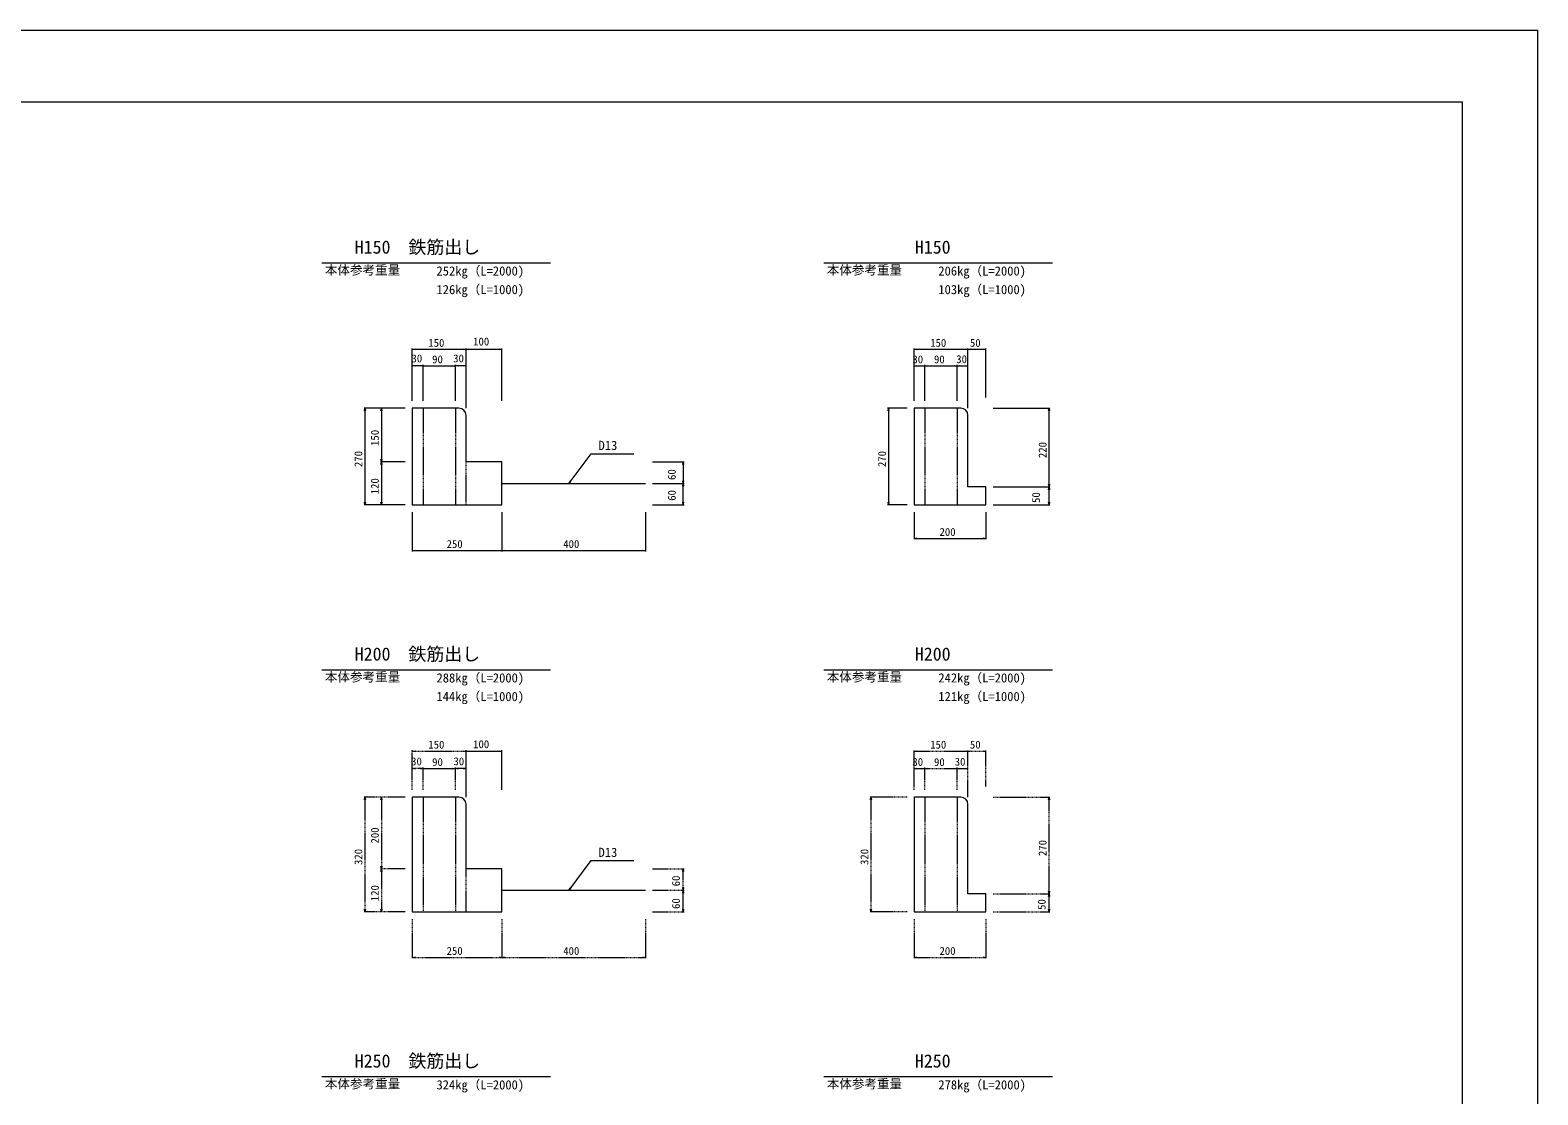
# Model space of a CAD drawing. Units: millimetres on the paper, with parts at other scales. Extents: x 7 to 848, y -1 to 593.
# Drawn here: x 427.8 to 848.3, y 296.4 to 593.4 of the extents above; entities that cross this region are included whole.
import ezdxf
from ezdxf.enums import TextEntityAlignment as Align

# ---------------------------------------------------------------- set-up
doc = ezdxf.new("R2010")
doc.units = ezdxf.units.MM
doc.linetypes.add('USER1', pattern=[0.375, 0.25, -0.125])
for name, color, linetype, lineweight in [('0_2', 7, 'Continuous', 18), ('D-STR-DIM（寸法）', 7, 'Continuous', 18), ('D-STR-HTXT（旗揚げ）', 7, 'Continuous', 18), ('D-STR-STR1（構造物）', 7, 'Continuous', 18), ('D-STR-STRn（構造物）', 7, 'Continuous', 18), ('D-STR（構造物外形線）', 1, 'Continuous', 18), ('D-TTL(外枠）', 2, 'Continuous', 18), ('DEFPOINTS_3', 8, 'Continuous', 18)]:
    doc.layers.add(name, color=color, linetype=linetype, lineweight=lineweight)
doc.layers.add('D-STR-TXT（文字）', color=7, linetype='Continuous')
doc.styles.add('ＭＳ ゴシック', font='')
doc.styles.get('ＭＳ ゴシック').set_extended_font_data('MS Gothic')

msp = doc.modelspace()

# ---------------------------------------------------------------- linework, layer by layer
at = {"layer": '0_2'}
for p, q in [((534.365, 504.399), (535.115, 504.524)), ((535.115, 504.274), (534.365, 504.399)), ((548.615, 504.524), (549.365, 504.399)), ((549.365, 504.399), (548.615, 504.274)), ((549.365, 504.399), (550.115, 504.524)), ((550.115, 504.274), (549.365, 504.399)), ((558.615, 504.524), (559.365, 504.399)), ((559.365, 504.399), (558.615, 504.274)), ((674.336, 504.399), (675.086, 504.524)), ((675.086, 504.274), (674.336, 504.399)), ((688.586, 504.524), (689.336, 504.399)), ((689.336, 504.399), (688.586, 504.274)), ((689.336, 504.399), (690.086, 504.524)), ((690.086, 504.274), (689.336, 504.399)), ((693.586, 504.524), (694.336, 504.399)), ((694.336, 504.399), (693.586, 504.274)), ((534.365, 499.798), (535.115, 499.923)), ((535.115, 499.673), (534.365, 499.798)), ((536.615, 499.923), (537.365, 499.798)), ((537.365, 499.798), (536.615, 499.673)), ((537.365, 499.798), (538.115, 499.923)), ((538.115, 499.673), (537.365, 499.798)), ((545.615, 499.923), (546.365, 499.798)), ((546.365, 499.798), (545.615, 499.673)), ((546.365, 499.798), (547.115, 499.923)), ((547.115, 499.673), (546.365, 499.798)), ((548.615, 499.923), (549.365, 499.798)), ((549.365, 499.798), (548.615, 499.673)), ((674.336, 499.798), (675.086, 499.923)), ((675.086, 499.673), (674.336, 499.798)), ((676.586, 499.923), (677.336, 499.798)), ((677.336, 499.798), (676.586, 499.673)), ((677.336, 499.798), (678.086, 499.923)), ((678.086, 499.673), (677.336, 499.798)), ((685.586, 499.923), (686.336, 499.798)), ((686.336, 499.798), (685.586, 499.673)), ((686.336, 499.798), (687.086, 499.923)), ((687.086, 499.673), (686.336, 499.798)), ((688.586, 499.923), (689.336, 499.798)), ((689.336, 499.798), (688.586, 499.673)), ((521.017, 487.243), (521.142, 487.993)), ((521.142, 487.993), (521.267, 487.243)), ((525.605, 487.243), (525.73, 487.993)), ((525.73, 487.993), (525.855, 487.243)), ((667.054, 487.243), (667.179, 487.993)), ((667.179, 487.993), (667.304, 487.243)), ((711.836, 487.243), (711.961, 487.993)), ((711.961, 487.993), (712.086, 487.243)), ((525.73, 472.993), (525.605, 473.743)), ((525.605, 472.243), (525.73, 472.993)), ((525.855, 473.743), (525.73, 472.993)), ((525.73, 472.993), (525.855, 472.243)), ((609.775, 472.243), (609.9, 472.993)), ((609.9, 472.993), (610.025, 472.243)), ((578.007, 466.993), (578.36, 467.667)), ((578.559, 467.516), (578.007, 466.993)), ((609.9, 466.993), (609.775, 467.743)), ((609.775, 466.243), (609.9, 466.993)), ((610.025, 467.743), (609.9, 466.993)), ((609.9, 466.993), (610.025, 466.243)), ((711.961, 465.993), (711.836, 466.743)), ((711.836, 465.243), (711.961, 465.993)), ((712.086, 466.743), (711.961, 465.993)), ((711.961, 465.993), (712.086, 465.243)), ((521.142, 460.993), (521.017, 461.743)), ((521.267, 461.743), (521.142, 460.993)), ((525.73, 460.993), (525.605, 461.743)), ((525.855, 461.743), (525.73, 460.993)), ((609.9, 460.993), (609.775, 461.743)), ((610.025, 461.743), (609.9, 460.993)), ((667.179, 460.993), (667.054, 461.743)), ((667.304, 461.743), (667.179, 460.993)), ((711.961, 460.993), (711.836, 461.743)), ((712.086, 461.743), (711.961, 460.993)), ((674.336, 451.642), (675.086, 451.767)), ((675.086, 451.517), (674.336, 451.642)), ((693.586, 451.767), (694.336, 451.642)), ((694.336, 451.642), (693.586, 451.517)), ((534.365, 448.272), (535.115, 448.397)), ((535.115, 448.147), (534.365, 448.272)), ((558.615, 448.397), (559.365, 448.272)), ((559.365, 448.272), (558.615, 448.147)), ((559.365, 448.272), (560.115, 448.397)), ((560.115, 448.147), (559.365, 448.272)), ((598.615, 448.397), (599.365, 448.272)), ((599.365, 448.272), (598.615, 448.147)), ((534.365, 392.297), (535.115, 392.422)), ((535.115, 392.172), (534.365, 392.297)), ((548.615, 392.422), (549.365, 392.297)), ((549.365, 392.297), (548.615, 392.172)), ((549.365, 392.297), (550.115, 392.422)), ((550.115, 392.172), (549.365, 392.297)), ((558.615, 392.422), (559.365, 392.297)), ((559.365, 392.297), (558.615, 392.172)), ((674.336, 392.297), (675.086, 392.422)), ((675.086, 392.172), (674.336, 392.297)), ((688.586, 392.422), (689.336, 392.297)), ((689.336, 392.297), (688.586, 392.172)), ((689.336, 392.297), (690.086, 392.422)), ((690.086, 392.172), (689.336, 392.297)), ((693.586, 392.422), (694.336, 392.297)), ((694.336, 392.297), (693.586, 392.172)), ((534.365, 387.438), (535.115, 387.563)), ((535.115, 387.313), (534.365, 387.438)), ((536.615, 387.563), (537.365, 387.438)), ((537.365, 387.438), (536.615, 387.313)), ((537.365, 387.438), (538.115, 387.563)), ((538.115, 387.313), (537.365, 387.438)), ((545.615, 387.563), (546.365, 387.438)), ((546.365, 387.438), (545.615, 387.313)), ((546.365, 387.438), (547.115, 387.563)), ((547.115, 387.313), (546.365, 387.438)), ((548.615, 387.563), (549.365, 387.438)), ((549.365, 387.438), (548.615, 387.313)), ((674.336, 387.438), (675.086, 387.563)), ((675.086, 387.313), (674.336, 387.438)), ((676.586, 387.563), (677.336, 387.438)), ((677.336, 387.438), (676.586, 387.313)), ((677.336, 387.438), (678.086, 387.563)), ((678.086, 387.313), (677.336, 387.438)), ((685.586, 387.563), (686.336, 387.438)), ((686.336, 387.438), (685.586, 387.313)), ((686.336, 387.438), (687.086, 387.563)), ((687.086, 387.313), (686.336, 387.438)), ((688.586, 387.563), (689.336, 387.438)), ((689.336, 387.438), (688.586, 387.313)), ((521.017, 378.715), (521.142, 379.465)), ((521.142, 379.465), (521.267, 378.715)), ((525.605, 378.715), (525.73, 379.465)), ((525.73, 379.465), (525.855, 378.715)), ((662.147, 378.715), (662.272, 379.465)), ((662.272, 379.465), (662.397, 378.715)), ((711.836, 378.715), (711.961, 379.465)), ((711.961, 379.465), (712.086, 378.715)), ((525.73, 359.465), (525.605, 360.215)), ((525.605, 358.715), (525.73, 359.465)), ((525.855, 360.215), (525.73, 359.465)), ((525.73, 359.465), (525.855, 358.715)), ((609.775, 358.715), (609.9, 359.465)), ((609.9, 359.465), (610.025, 358.715)), ((578.007, 353.465), (578.36, 354.138)), ((578.559, 353.987), (578.007, 353.465)), ((609.9, 353.465), (609.775, 354.215)), ((609.775, 352.715), (609.9, 353.465)), ((610.025, 354.215), (609.9, 353.465)), ((609.9, 353.465), (610.025, 352.715)), ((711.961, 352.465), (711.836, 353.215)), ((711.836, 351.715), (711.961, 352.465)), ((712.086, 353.215), (711.961, 352.465)), ((711.961, 352.465), (712.086, 351.715)), ((521.142, 347.465), (521.017, 348.215)), ((521.267, 348.215), (521.142, 347.465)), ((525.73, 347.465), (525.605, 348.215)), ((525.855, 348.215), (525.73, 347.465)), ((609.9, 347.465), (609.775, 348.215)), ((610.025, 348.215), (609.9, 347.465)), ((662.272, 347.465), (662.147, 348.215)), ((662.397, 348.215), (662.272, 347.465)), ((711.961, 347.465), (711.836, 348.215)), ((712.086, 348.215), (711.961, 347.465)), ((534.365, 334.743), (535.115, 334.868)), ((535.115, 334.618), (534.365, 334.743)), ((558.615, 334.868), (559.365, 334.743)), ((559.365, 334.743), (558.615, 334.618)), ((559.365, 334.743), (560.115, 334.868)), ((560.115, 334.618), (559.365, 334.743)), ((598.615, 334.868), (599.365, 334.743)), ((599.365, 334.743), (598.615, 334.618)), ((674.336, 334.743), (675.086, 334.868)), ((675.086, 334.618), (674.336, 334.743)), ((693.586, 334.868), (694.336, 334.743)), ((694.336, 334.743), (693.586, 334.618))]:
    msp.add_line(p, q, dxfattribs=at)
at = {"layer": '0_2', "color": 9}
for p, q in [((534.365, 504.399), (534.465, 504.399)), ((549.365, 504.399), (549.265, 504.399)), ((549.365, 504.399), (549.465, 504.399)), ((559.365, 504.399), (559.265, 504.399)), ((674.336, 504.399), (674.436, 504.399)), ((689.336, 504.399), (689.236, 504.399)), ((689.336, 504.399), (689.436, 504.399)), ((694.336, 504.399), (694.236, 504.399)), ((534.365, 499.798), (534.465, 499.798)), ((537.365, 499.798), (537.265, 499.798)), ((537.365, 499.798), (537.465, 499.798)), ((546.365, 499.798), (546.265, 499.798)), ((546.365, 499.798), (546.465, 499.798)), ((549.365, 499.798), (549.265, 499.798)), ((674.336, 499.798), (674.436, 499.798)), ((677.336, 499.798), (677.236, 499.798)), ((677.336, 499.798), (677.436, 499.798)), ((686.336, 499.798), (686.236, 499.798)), ((686.336, 499.798), (686.436, 499.798)), ((689.336, 499.798), (689.236, 499.798)), ((521.142, 487.993), (521.142, 487.893)), ((525.73, 487.993), (525.73, 487.893)), ((667.179, 487.993), (667.179, 487.893)), ((711.961, 487.993), (711.961, 487.893)), ((525.73, 472.993), (525.73, 473.093)), ((525.73, 472.993), (525.73, 472.893)), ((609.9, 472.993), (609.9, 472.893)), ((578.007, 466.993), (578.067, 467.073)), ((609.9, 466.993), (609.9, 467.093)), ((609.9, 466.993), (609.9, 466.893)), ((711.961, 465.993), (711.961, 466.093)), ((711.961, 465.993), (711.961, 465.893)), ((521.142, 460.993), (521.142, 461.093)), ((525.73, 460.993), (525.73, 461.093)), ((609.9, 460.993), (609.9, 461.093)), ((667.179, 460.993), (667.179, 461.093)), ((711.961, 460.993), (711.961, 461.093)), ((674.336, 451.642), (674.436, 451.642)), ((694.336, 451.642), (694.236, 451.642)), ((534.365, 448.272), (534.465, 448.272)), ((559.365, 448.272), (559.265, 448.272)), ((559.365, 448.272), (559.465, 448.272)), ((599.365, 448.272), (599.265, 448.272)), ((534.365, 392.297), (534.465, 392.297)), ((549.365, 392.297), (549.265, 392.297)), ((549.365, 392.297), (549.465, 392.297)), ((559.365, 392.297), (559.265, 392.297)), ((674.336, 392.297), (674.436, 392.297)), ((689.336, 392.297), (689.236, 392.297)), ((689.336, 392.297), (689.436, 392.297)), ((694.336, 392.297), (694.236, 392.297)), ((534.365, 387.438), (534.465, 387.438)), ((537.365, 387.438), (537.265, 387.438)), ((537.365, 387.438), (537.465, 387.438)), ((546.365, 387.438), (546.265, 387.438)), ((546.365, 387.438), (546.465, 387.438)), ((549.365, 387.438), (549.265, 387.438)), ((674.336, 387.438), (674.436, 387.438)), ((677.336, 387.438), (677.236, 387.438)), ((677.336, 387.438), (677.436, 387.438)), ((686.336, 387.438), (686.236, 387.438)), ((686.336, 387.438), (686.436, 387.438)), ((689.336, 387.438), (689.236, 387.438)), ((521.142, 379.465), (521.142, 379.365)), ((525.73, 379.465), (525.73, 379.365)), ((662.272, 379.465), (662.272, 379.365)), ((711.961, 379.465), (711.961, 379.365)), ((525.73, 359.465), (525.73, 359.565)), ((525.73, 359.465), (525.73, 359.365)), ((609.9, 359.465), (609.9, 359.365)), ((578.007, 353.465), (578.067, 353.544)), ((609.9, 353.465), (609.9, 353.565)), ((609.9, 353.465), (609.9, 353.365)), ((711.961, 352.465), (711.961, 352.565)), ((711.961, 352.465), (711.961, 352.365)), ((521.142, 347.465), (521.142, 347.565)), ((525.73, 347.465), (525.73, 347.565)), ((609.9, 347.465), (609.9, 347.565)), ((662.272, 347.465), (662.272, 347.565)), ((711.961, 347.465), (711.961, 347.565)), ((534.365, 334.743), (534.465, 334.743)), ((559.365, 334.743), (559.265, 334.743)), ((559.365, 334.743), (559.465, 334.743)), ((599.365, 334.743), (599.265, 334.743)), ((674.336, 334.743), (674.436, 334.743)), ((694.336, 334.743), (694.236, 334.743))]:
    msp.add_line(p, q, dxfattribs=at)
at = {"layer": 'D-STR-DIM（寸法）'}
for p, q in [((534.365, 489.993), (534.365, 504.649)), ((549.365, 488.993), (549.365, 504.649)), ((549.365, 487.993), (549.365, 504.649)), ((559.365, 489.993), (559.365, 504.649)), ((674.336, 490.993), (674.336, 504.649)), ((689.336, 490.993), (689.336, 504.649)), ((689.336, 490.993), (689.336, 504.649)), ((694.336, 490.993), (694.336, 504.649)), ((534.465, 504.399), (549.265, 504.399)), ((549.465, 504.399), (559.265, 504.399)), ((674.436, 504.399), (689.236, 504.399)), ((689.436, 504.399), (694.236, 504.399)), ((534.365, 489.993), (534.365, 500.048)), ((537.265, 499.798), (534.465, 499.798)), ((537.365, 489.993), (537.365, 500.048)), ((537.365, 489.993), (537.365, 500.048)), ((537.465, 499.798), (546.265, 499.798)), ((546.365, 489.993), (546.365, 500.048)), ((546.365, 489.993), (546.365, 500.048)), ((549.265, 499.798), (546.465, 499.798)), ((549.365, 487.993), (549.365, 500.048)), ((674.336, 489.993), (674.336, 500.048)), ((674.436, 499.798), (677.236, 499.798)), ((677.336, 489.993), (677.336, 500.048)), ((677.336, 489.993), (677.336, 500.048)), ((677.436, 499.798), (686.236, 499.798)), ((686.336, 489.993), (686.336, 500.048)), ((686.336, 489.993), (686.336, 500.048)), ((686.436, 499.798), (689.236, 499.798)), ((689.336, 487.993), (689.336, 500.048)), ((532.365, 487.993), (520.892, 487.993)), ((521.142, 487.893), (521.142, 461.093)), ((532.365, 487.993), (525.48, 487.993)), ((525.73, 487.893), (525.73, 473.093)), ((672.336, 487.993), (666.929, 487.993)), ((667.179, 487.893), (667.179, 461.093)), ((696.336, 487.993), (712.211, 487.993)), ((711.961, 466.093), (711.961, 487.893)), ((532.365, 472.993), (525.48, 472.993)), ((532.365, 472.993), (525.48, 472.993)), ((525.73, 472.893), (525.73, 461.093)), ((601.365, 472.993), (610.15, 472.993)), ((609.9, 472.893), (609.9, 467.093)), ((601.365, 466.993), (610.15, 466.993)), ((601.365, 466.993), (610.15, 466.993)), ((609.9, 461.093), (609.9, 466.893)), ((696.336, 465.993), (712.211, 465.993)), ((696.336, 465.993), (712.211, 465.993)), ((711.961, 461.093), (711.961, 465.893)), ((532.365, 460.993), (520.892, 460.993)), ((532.365, 460.993), (525.48, 460.993)), ((534.365, 458.993), (534.365, 448.022)), ((559.365, 458.993), (559.365, 448.022)), ((559.365, 458.993), (559.365, 448.022)), ((599.365, 458.993), (599.365, 448.022)), ((601.365, 460.993), (610.15, 460.993)), ((672.336, 460.993), (666.929, 460.993)), ((674.336, 458.993), (674.336, 451.392)), ((694.336, 458.993), (694.336, 451.392)), ((696.336, 460.993), (712.211, 460.993)), ((674.436, 451.642), (694.236, 451.642)), ((534.465, 448.272), (559.265, 448.272)), ((559.465, 448.272), (599.265, 448.272)), ((549.365, 379.465), (549.365, 392.547)), ((549.465, 392.297), (559.265, 392.297)), ((559.365, 381.465), (559.365, 392.547))]:
    msp.add_line(p, q, dxfattribs=at)
at = {"layer": 'D-STR-DIM（寸法）', "linetype": 'USER1'}
for p, q in [((534.365, 381.465), (534.365, 392.547)), ((534.465, 392.297), (549.265, 392.297)), ((549.365, 380.465), (549.365, 392.547)), ((674.336, 382.465), (674.336, 392.547)), ((674.436, 392.297), (689.236, 392.297)), ((689.336, 382.465), (689.336, 392.547)), ((689.336, 382.465), (689.336, 392.547)), ((689.436, 392.297), (694.236, 392.297)), ((694.336, 382.465), (694.336, 392.547)), ((534.365, 381.465), (534.365, 387.688)), ((537.265, 387.438), (534.465, 387.438)), ((537.365, 381.465), (537.365, 387.688)), ((537.365, 381.465), (537.365, 387.688)), ((537.465, 387.438), (546.265, 387.438)), ((546.365, 381.465), (546.365, 387.688)), ((546.365, 381.465), (546.365, 387.688)), ((549.265, 387.438), (546.465, 387.438)), ((549.365, 379.465), (549.365, 387.688)), ((674.336, 381.465), (674.336, 387.688)), ((674.436, 387.438), (677.236, 387.438)), ((677.336, 381.465), (677.336, 387.688)), ((677.336, 381.465), (677.336, 387.688)), ((677.436, 387.438), (686.236, 387.438)), ((686.336, 381.465), (686.336, 387.688)), ((686.336, 381.465), (686.336, 387.688)), ((686.436, 387.438), (689.236, 387.438)), ((689.336, 379.465), (689.336, 387.688)), ((532.365, 379.465), (520.892, 379.465)), ((521.142, 379.365), (521.142, 347.565)), ((532.365, 379.465), (525.48, 379.465)), ((525.73, 379.365), (525.73, 359.565)), ((672.336, 379.465), (662.022, 379.465)), ((662.272, 379.365), (662.272, 347.565)), ((696.336, 379.465), (712.211, 379.465)), ((711.961, 352.565), (711.961, 379.365)), ((532.365, 359.465), (525.48, 359.465)), ((532.365, 359.465), (525.48, 359.465)), ((525.73, 359.365), (525.73, 347.565)), ((601.365, 359.465), (610.15, 359.465)), ((609.9, 353.565), (609.9, 359.365)), ((601.365, 353.465), (610.15, 353.465)), ((601.365, 353.465), (610.15, 353.465)), ((609.9, 347.565), (609.9, 353.365)), ((696.336, 352.465), (712.211, 352.465)), ((696.336, 352.465), (712.211, 352.465)), ((711.961, 347.565), (711.961, 352.365)), ((532.365, 347.465), (520.892, 347.465)), ((532.365, 347.465), (525.48, 347.465)), ((534.365, 345.465), (534.365, 334.493)), ((559.365, 345.465), (559.365, 334.493)), ((559.365, 345.465), (559.365, 334.493)), ((599.365, 345.465), (599.365, 334.493)), ((601.365, 347.465), (610.15, 347.465)), ((672.336, 347.465), (662.022, 347.465)), ((674.336, 345.465), (674.336, 334.493)), ((694.336, 345.465), (694.336, 334.493)), ((696.336, 347.465), (712.211, 347.465)), ((534.465, 334.743), (559.265, 334.743)), ((559.465, 334.743), (599.265, 334.743)), ((674.436, 334.743), (694.236, 334.743))]:
    msp.add_line(p, q, dxfattribs=at)
at = {"layer": 'D-STR-HTXT（旗揚げ）', "color": 4}
for p, q in [((509.155, 528.54), (572.938, 528.54)), ((649.125, 528.54), (712.909, 528.54)), ((509.155, 415.011), (572.938, 415.011)), ((649.125, 415.011), (712.909, 415.011)), ((509.155, 301.483), (572.938, 301.483)), ((649.125, 301.483), (712.909, 301.483))]:
    msp.add_line(p, q, dxfattribs=at)
at = {"layer": 'D-STR-HTXT（旗揚げ）'}
for p, q in [((578.067, 467.073), (584.285, 475.281)), ((584.285, 475.281), (596.148, 475.281)), ((578.067, 353.544), (584.285, 361.753)), ((584.285, 361.753), (596.148, 361.753))]:
    msp.add_line(p, q, dxfattribs=at)
at = {"layer": 'D-STR-STR1（構造物）', "color": 4}
for p, q in [((559.365, 466.993), (599.365, 466.993)), ((559.365, 353.465), (599.365, 353.465))]:
    msp.add_line(p, q, dxfattribs=at)
at = {"layer": 'D-STR（構造物外形線）'}
for p, q in [((534.365, 487.993), (534.365, 460.993)), ((547.365, 487.993), (534.365, 487.993)), ((687.336, 487.993), (674.336, 487.993)), ((674.336, 487.993), (674.336, 460.993)), ((549.365, 472.993), (549.365, 485.993)), ((689.336, 465.993), (689.336, 485.993)), ((559.365, 472.993), (549.365, 472.993)), ((559.365, 460.993), (559.365, 472.993)), ((694.336, 465.993), (689.336, 465.993)), ((694.336, 460.993), (694.336, 465.993)), ((534.365, 460.993), (559.365, 460.993)), ((674.336, 460.993), (694.336, 460.993)), ((534.365, 379.465), (534.365, 347.465)), ((547.365, 379.465), (534.365, 379.465)), ((687.336, 379.465), (674.336, 379.465)), ((674.336, 379.465), (674.336, 347.465)), ((549.365, 359.465), (549.365, 377.465)), ((689.336, 352.465), (689.336, 377.465)), ((559.365, 359.465), (549.365, 359.465)), ((559.365, 347.465), (559.365, 359.465)), ((694.336, 352.465), (689.336, 352.465)), ((694.336, 347.465), (694.336, 352.465)), ((534.365, 347.465), (559.365, 347.465)), ((674.336, 347.465), (694.336, 347.465))]:
    msp.add_line(p, q, dxfattribs=at)
at = {"layer": 'D-STR（構造物外形線）', "linetype": 'USER1'}
for p, q in [((537.365, 487.993), (537.365, 460.993)), ((546.365, 487.993), (546.365, 460.993)), ((677.336, 487.993), (677.336, 460.993)), ((686.336, 487.993), (686.336, 460.993)), ((549.365, 460.993), (549.365, 472.993)), ((537.365, 379.465), (537.365, 347.465)), ((546.365, 379.465), (546.365, 347.465)), ((677.336, 379.465), (677.336, 347.465)), ((686.336, 379.465), (686.336, 347.465)), ((549.365, 347.465), (549.365, 359.465))]:
    msp.add_line(p, q, dxfattribs=at)
at = {"layer": 'D-STR（構造物外形線）'}
for centre in [(547.365, 485.993), (687.336, 485.993), (547.365, 377.465), (687.336, 377.465)]:
    msp.add_arc(centre, 2, 0, 90, dxfattribs=at)
at = {"layer": 'D-TTL(外枠）'}
for p in [(32.28, 573.448), (827.28, 19.448)]:
    msp.add_line(p, (827.28, 573.448), dxfattribs=at)
at = {"layer": 'DEFPOINTS_3'}
for p in [(7.28, 593.448), (848.28, -0.552)]:
    msp.add_line(p, (848.28, 593.448), dxfattribs=at)

# ---------------------------------------------------------------- texts
at = {"layer": 'D-STR-STRn（構造物）', "style": 'ＭＳ ゴシック'}
for s, p in [('150', (538.827, 504.449)), ('100', (551.327, 504.814)), ('150', (678.798, 504.449)), ('50', (689.879, 504.449)), ('30', (534.135, 500.107)), ('90', (539.893, 499.848)), ('30', (545.76, 500.107)), ('30', (673.848, 499.843)), ('90', (679.864, 499.848)), ('30', (686.072, 499.891)), ('200', (681.397, 451.692)), ('250', (543.926, 448.322)), ('400', (576.457, 448.322)), ('100', (551.327, 392.464)), ('150', (538.827, 392.347)), ('150', (678.798, 392.347)), ('50', (689.879, 392.347)), ('30', (534.032, 387.668)), ('90', (539.893, 387.488)), ('30', (545.838, 387.704)), ('30', (673.839, 387.527)), ('90', (679.864, 387.488)), ('30', (685.637, 387.598)), ('250', (543.926, 334.793)), ('400', (576.457, 334.793)), ('200', (681.397, 334.793))]:
    msp.add_text(s, height=2.199, dxfattribs=at).set_placement(p, align=Align.BOTTOM_LEFT)
for s, p in [('150', (525.68, 477.455)), ('270', (521.092, 471.554)), ('270', (667.129, 471.554)), ('220', (711.911, 474.054)), ('120', (525.68, 463.955)), ('60', (608.504, 467.956)), ('60', (608.504, 462.139)), ('50', (710.075, 461.537)), ('200', (525.68, 366.526)), ('270', (711.911, 363.026)), ('320', (521.092, 360.533)), ('320', (662.222, 360.533)), ('120', (525.68, 350.427)), ('60', (609.655, 354.586)), ('60', (609.655, 348.268)), ('50', (711.643, 348.008))]:
    msp.add_text(s, height=2.199, rotation=90, dxfattribs=at).set_placement(p, align=Align.BOTTOM_LEFT)
at = {"layer": 'D-STR-TXT（文字）', "style": 'ＭＳ ゴシック'}
for s, height, p in [('H150\u3000鉄筋出し', 3.666, (518.305, 529.989)), ('H150', 3.666, (674.519, 529.989)), ('本体参考重量', 2.566, (509.985, 524.474)), ('252kg（L=2000)', 2.566, (541.105, 524.21)), ('本体参考重量', 2.566, (649.956, 524.474)), ('206kg（L=2000)', 2.566, (681.076, 524.21)), ('126kg（L=1000)', 2.566, (541.105, 519.022)), ('103kg（L=1000)', 2.566, (681.076, 519.022)), ('D13', 2.566, (586.307, 475.546)), ('H200\u3000鉄筋出し', 3.666, (518.305, 416.46)), ('H200', 3.666, (674.519, 416.46)), ('本体参考重量', 2.566, (509.985, 410.945)), ('288kg（L=2000)', 2.566, (541.105, 410.681)), ('本体参考重量', 2.566, (649.956, 410.945)), ('242kg（L=2000)', 2.566, (681.076, 410.681)), ('144kg（L=1000)', 2.566, (541.105, 405.493)), ('121kg（L=1000)', 2.566, (681.076, 405.493)), ('D13', 2.566, (586.307, 362.017)), ('H250\u3000鉄筋出し', 3.666, (518.305, 302.931)), ('H250', 3.666, (674.519, 302.931)), ('本体参考重量', 2.566, (509.985, 297.416)), ('324kg（L=2000)', 2.566, (541.105, 297.152)), ('本体参考重量', 2.566, (649.956, 297.416)), ('278kg（L=2000)', 2.566, (681.076, 297.152))]:
    msp.add_text(s, height=height, dxfattribs=at).set_placement(p, align=Align.BOTTOM_LEFT)

doc.saveas('drawing.dxf')
